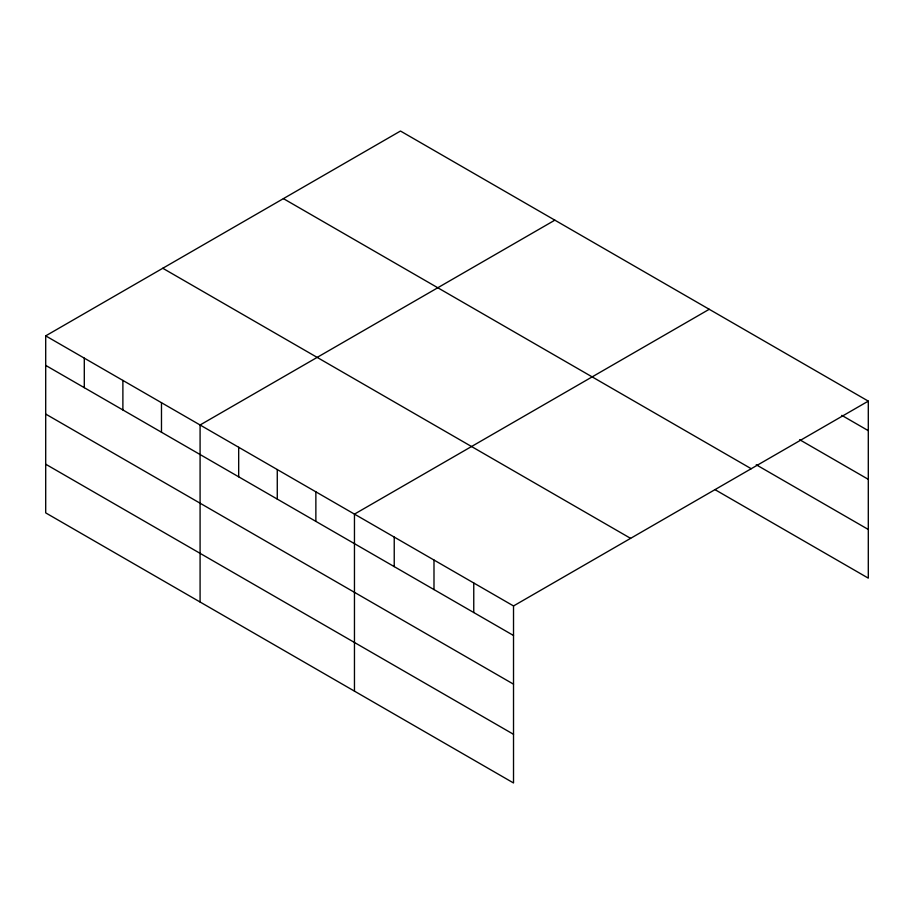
<?xml version="1.0" encoding="UTF-8"?>
<svg xmlns="http://www.w3.org/2000/svg" width="914" height="914" viewBox="0 0 914 914"><rect width="100%" height="100%" fill="white"/><g stroke="black" fill="none" stroke-linecap="round" stroke-linejoin="round"><path stroke-width="1.37" d="M513.519 684.163L513.519 605.948L45.7 335.861L45.7 512.88L513.519 782.967L513.519 684.163L45.7 414.065M715.262 489.79L868.3 578.139L868.3 401.12L400.481 131.033L45.7 335.861M554.855 220.16L200.086 424.987L200.086 602.006M709.241 309.286L354.461 514.125L354.461 691.144M513.519 605.948L868.3 401.12M841.794 415.356L868.3 430.665M799.613 439.68L868.3 479.336M756.232 464.769L868.3 529.469M283.397 198.624L751.228 468.722M162.772 268.259L630.603 538.357M45.7 365.394L513.519 635.493M45.7 464.209L513.519 734.308M473.76 582.995L473.76 612.529M433.99 560.042L433.99 589.576M394.231 537.078L394.231 566.611M315.867 491.835L315.867 521.38M277.273 469.556L277.273 499.09M238.68 447.277L238.68 476.811M161.481 402.708L161.481 432.242M122.887 380.418L122.887 409.963M84.294 358.139L84.294 387.673"/></g></svg>
